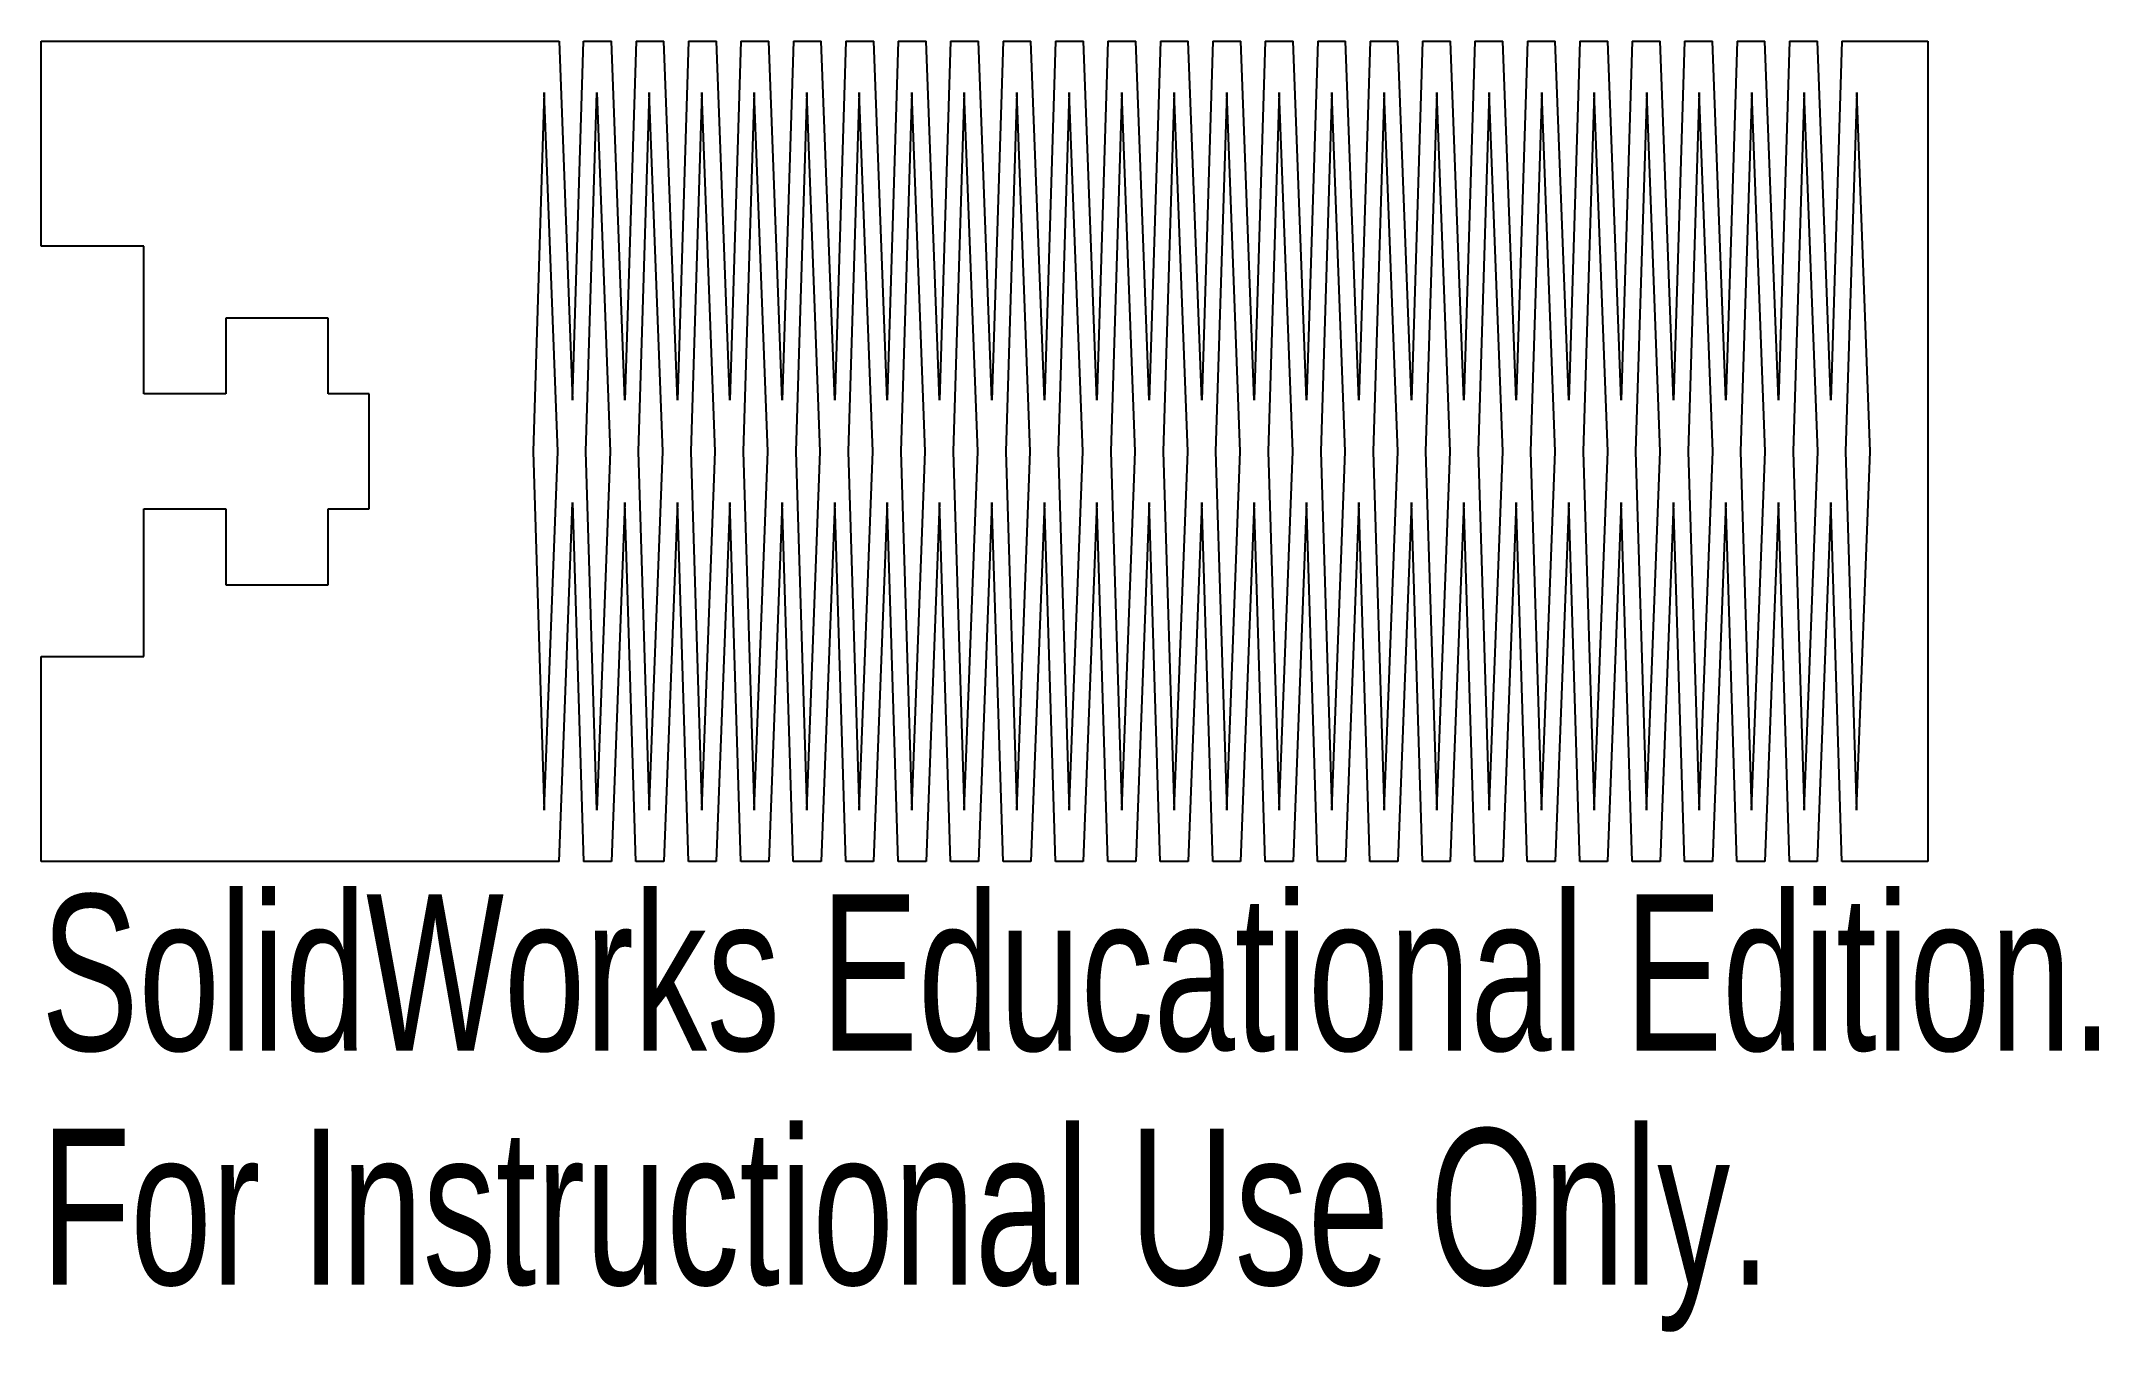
# Model space of a CAD drawing. Header units: millimetres. Extents: x 0 to 63.7, y -14.6 to 25.4.
import ezdxf

# ---------------------------------------------------------------- set-up
doc = ezdxf.new("R2010")
doc.units = ezdxf.units.MM
doc.styles.add('SLDTEXTSTYLE0', font='TXT', dxfattribs={"width": 0.7})

msp = doc.modelspace()

# ---------------------------------------------------------------- linework, layer by layer
at = {"color": 7, "linetype": 'Continuous'}
for p, q in [((0, 19.05), (0, 25.4)), ((0, 25.4), (16.039, 25.4)), ((16.039, 25.4), (16.455, 14.287)), ((16.455, 14.287), (16.799, 25.4)), ((16.799, 25.4), (17.662, 25.4)), ((18.078, 14.287), (17.662, 25.4)), ((18.423, 25.4), (18.078, 14.287)), ((18.423, 25.4), (19.286, 25.4)), ((19.702, 14.287), (19.286, 25.4)), ((20.046, 25.4), (19.702, 14.287)), ((20.046, 25.4), (20.909, 25.4)), ((21.325, 14.287), (20.909, 25.4)), ((21.669, 25.4), (21.325, 14.287)), ((21.669, 25.4), (22.533, 25.4)), ((22.949, 14.287), (22.533, 25.4)), ((23.293, 25.4), (22.949, 14.287)), ((23.293, 25.4), (24.156, 25.4)), ((24.572, 14.287), (24.156, 25.4)), ((24.916, 25.4), (24.572, 14.287)), ((24.916, 25.4), (25.78, 25.4)), ((26.196, 14.287), (25.78, 25.4)), ((26.54, 25.4), (26.196, 14.287)), ((26.54, 25.4), (27.403, 25.4)), ((27.819, 14.287), (27.403, 25.4)), ((28.163, 25.4), (27.819, 14.287)), ((28.163, 25.4), (29.027, 25.4)), ((29.443, 14.287), (29.027, 25.4)), ((29.787, 25.4), (29.443, 14.287)), ((29.787, 25.4), (30.65, 25.4)), ((31.066, 14.287), (30.65, 25.4)), ((31.41, 25.4), (31.066, 14.287)), ((31.41, 25.4), (32.274, 25.4)), ((32.69, 14.287), (32.274, 25.4)), ((33.034, 25.4), (32.69, 14.287)), ((33.034, 25.4), (33.897, 25.4)), ((34.313, 14.287), (33.897, 25.4)), ((34.657, 25.4), (34.313, 14.287)), ((34.657, 25.4), (35.521, 25.4)), ((35.937, 14.287), (35.521, 25.4)), ((36.281, 25.4), (35.937, 14.287)), ((36.281, 25.4), (37.144, 25.4)), ((37.56, 14.287), (37.144, 25.4)), ((37.904, 25.4), (37.56, 14.287)), ((37.904, 25.4), (38.768, 25.4)), ((39.183, 14.287), (38.768, 25.4)), ((39.528, 25.4), (39.183, 14.287)), ((39.528, 25.4), (40.391, 25.4)), ((40.807, 14.287), (40.391, 25.4)), ((41.151, 25.4), (40.807, 14.287)), ((41.151, 25.4), (42.015, 25.4)), ((42.43, 14.287), (42.015, 25.4)), ((42.775, 25.4), (42.43, 14.287)), ((42.775, 25.4), (43.638, 25.4)), ((44.054, 14.287), (43.638, 25.4)), ((44.398, 25.4), (44.054, 14.287)), ((44.398, 25.4), (45.262, 25.4)), ((45.677, 14.287), (45.262, 25.4)), ((46.022, 25.4), (45.677, 14.287)), ((46.022, 25.4), (46.885, 25.4)), ((47.301, 14.287), (46.885, 25.4)), ((47.645, 25.4), (47.301, 14.287)), ((47.645, 25.4), (48.509, 25.4)), ((48.924, 14.287), (48.509, 25.4)), ((49.269, 25.4), (48.924, 14.287)), ((49.269, 25.4), (50.132, 25.4)), ((50.548, 14.287), (50.132, 25.4)), ((50.892, 25.4), (50.548, 14.287)), ((50.892, 25.4), (51.756, 25.4)), ((52.171, 14.287), (51.756, 25.4)), ((52.516, 25.4), (52.171, 14.287)), ((52.516, 25.4), (53.379, 25.4)), ((53.795, 14.287), (53.379, 25.4)), ((54.139, 25.4), (53.795, 14.287)), ((54.139, 25.4), (55.003, 25.4)), ((55.418, 14.287), (55.003, 25.4)), ((55.763, 25.4), (55.418, 14.287)), ((55.763, 25.4), (58.42, 25.4)), ((58.42, 25.4), (58.42, 0)), ((15.581, 23.812), (15.237, 12.7)), ((15.997, 12.7), (15.581, 23.812)), ((16.862, 12.7), (17.207, 23.812)), ((17.207, 23.812), (17.622, 12.7)), ((18.832, 23.812), (18.488, 12.7)), ((19.248, 12.7), (18.832, 23.812)), ((20.458, 23.812), (20.113, 12.7)), ((20.874, 12.7), (20.458, 23.812)), ((22.083, 23.812), (21.739, 12.7)), ((22.499, 12.7), (22.083, 23.812)), ((23.709, 23.812), (23.365, 12.7)), ((24.125, 12.7), (23.709, 23.812)), ((25.335, 23.812), (24.99, 12.7)), ((25.75, 12.7), (25.335, 23.812)), ((26.96, 23.812), (26.616, 12.7)), ((27.376, 12.7), (26.96, 23.812)), ((28.586, 23.812), (28.241, 12.7)), ((29.002, 12.7), (28.586, 23.812)), ((30.211, 23.812), (29.867, 12.7)), ((30.627, 12.7), (30.211, 23.812)), ((31.837, 23.812), (31.493, 12.7)), ((32.253, 12.7), (31.837, 23.812)), ((33.463, 23.812), (33.118, 12.7)), ((33.878, 12.7), (33.463, 23.812)), ((35.088, 23.812), (34.744, 12.7)), ((35.504, 12.7), (35.088, 23.812)), ((36.714, 23.812), (36.369, 12.7)), ((37.13, 12.7), (36.714, 23.812)), ((38.339, 23.812), (37.995, 12.7)), ((38.755, 12.7), (38.339, 23.812)), ((39.965, 23.812), (39.621, 12.7)), ((40.381, 12.7), (39.965, 23.812)), ((41.591, 23.812), (41.246, 12.7)), ((42.006, 12.7), (41.591, 23.812)), ((43.216, 23.812), (42.872, 12.7)), ((43.632, 12.7), (43.216, 23.812)), ((44.842, 23.812), (44.497, 12.7)), ((45.258, 12.7), (44.842, 23.812)), ((46.467, 23.812), (46.123, 12.7)), ((46.883, 12.7), (46.467, 23.812)), ((48.093, 23.812), (47.749, 12.7)), ((48.509, 12.7), (48.093, 23.812)), ((49.719, 23.812), (49.374, 12.7)), ((50.134, 12.7), (49.719, 23.812)), ((51.344, 23.812), (51, 12.7)), ((51.76, 12.7), (51.344, 23.812)), ((52.97, 23.812), (52.625, 12.7)), ((53.386, 12.7), (52.97, 23.812)), ((54.595, 23.812), (54.251, 12.7)), ((55.011, 12.7), (54.595, 23.812)), ((56.221, 23.812), (55.877, 12.7)), ((56.637, 12.7), (56.221, 23.812)), ((3.175, 19.05), (0, 19.05)), ((3.175, 14.478), (3.175, 19.05)), ((8.89, 16.828), (5.715, 16.828)), ((5.715, 16.828), (5.715, 14.478)), ((8.89, 14.478), (8.89, 16.828)), ((5.715, 14.478), (3.175, 14.478)), ((10.16, 14.478), (8.89, 14.478)), ((10.16, 10.922), (10.16, 14.478)), ((15.237, 12.7), (15.578, 1.587)), ((15.578, 1.587), (15.997, 12.7)), ((17.203, 1.587), (16.862, 12.7)), ((17.622, 12.7), (17.203, 1.587)), ((18.488, 12.7), (18.829, 1.587)), ((18.829, 1.587), (19.248, 12.7)), ((20.113, 12.7), (20.454, 1.587)), ((20.454, 1.587), (20.874, 12.7)), ((21.739, 12.7), (22.08, 1.587)), ((22.08, 1.587), (22.499, 12.7)), ((23.365, 12.7), (23.706, 1.587)), ((23.706, 1.587), (24.125, 12.7)), ((24.99, 12.7), (25.331, 1.587)), ((25.331, 1.587), (25.75, 12.7)), ((26.616, 12.7), (26.957, 1.587)), ((26.957, 1.587), (27.376, 12.7)), ((28.241, 12.7), (28.582, 1.587)), ((28.582, 1.587), (29.002, 12.7)), ((29.867, 12.7), (30.208, 1.587)), ((30.208, 1.587), (30.627, 12.7)), ((31.493, 12.7), (31.834, 1.587)), ((31.834, 1.587), (32.253, 12.7)), ((33.118, 12.7), (33.459, 1.587)), ((33.459, 1.587), (33.878, 12.7)), ((34.744, 12.7), (35.085, 1.587)), ((35.085, 1.587), (35.504, 12.7)), ((36.369, 12.7), (36.71, 1.587)), ((36.71, 1.587), (37.13, 12.7)), ((37.995, 12.7), (38.336, 1.587)), ((38.336, 1.587), (38.755, 12.7)), ((39.621, 12.7), (39.962, 1.587)), ((39.962, 1.587), (40.381, 12.7)), ((41.246, 12.7), (41.587, 1.587)), ((41.587, 1.587), (42.006, 12.7)), ((42.872, 12.7), (43.213, 1.587)), ((43.213, 1.587), (43.632, 12.7)), ((44.497, 12.7), (44.838, 1.587)), ((44.838, 1.587), (45.258, 12.7)), ((46.123, 12.7), (46.464, 1.587)), ((46.464, 1.587), (46.883, 12.7)), ((47.749, 12.7), (48.09, 1.587)), ((48.09, 1.587), (48.509, 12.7)), ((49.374, 12.7), (49.715, 1.587)), ((49.715, 1.587), (50.134, 12.7)), ((51, 12.7), (51.341, 1.587)), ((51.341, 1.587), (51.76, 12.7)), ((52.625, 12.7), (52.966, 1.587)), ((52.966, 1.587), (53.386, 12.7)), ((54.251, 12.7), (54.592, 1.587)), ((54.592, 1.587), (55.011, 12.7)), ((55.877, 12.7), (56.218, 1.587)), ((56.218, 1.587), (56.637, 12.7)), ((3.175, 6.35), (3.175, 10.922)), ((3.175, 10.922), (5.715, 10.922)), ((5.715, 10.922), (5.715, 8.572)), ((8.89, 8.572), (8.89, 10.922)), ((8.89, 10.922), (10.16, 10.922)), ((16.036, 0), (16.455, 11.113)), ((16.455, 11.113), (16.796, 0)), ((18.078, 11.113), (17.659, 0)), ((18.419, 0), (18.078, 11.113)), ((19.702, 11.113), (19.283, 0)), ((20.043, 0), (19.702, 11.113)), ((21.325, 11.113), (20.906, 0)), ((21.666, 0), (21.325, 11.113)), ((22.949, 11.113), (22.53, 0)), ((23.29, 0), (22.949, 11.113)), ((24.572, 11.113), (24.153, 0)), ((24.913, 0), (24.572, 11.113)), ((26.196, 11.113), (25.777, 0)), ((26.537, 0), (26.196, 11.113)), ((27.819, 11.113), (27.4, 0)), ((28.16, 0), (27.819, 11.113)), ((29.443, 11.113), (29.023, 0)), ((29.784, 0), (29.443, 11.113)), ((31.066, 11.113), (30.647, 0)), ((31.407, 0), (31.066, 11.113)), ((32.69, 11.113), (32.27, 0)), ((33.031, 0), (32.69, 11.113)), ((34.313, 11.113), (33.894, 0)), ((34.654, 0), (34.313, 11.113)), ((35.937, 11.113), (35.517, 0)), ((36.277, 0), (35.937, 11.113)), ((37.56, 11.113), (37.141, 0)), ((37.901, 0), (37.56, 11.113)), ((39.183, 11.113), (38.764, 0)), ((39.524, 0), (39.183, 11.113)), ((40.807, 11.113), (40.388, 0)), ((41.148, 0), (40.807, 11.113)), ((42.43, 11.113), (42.011, 0)), ((42.771, 0), (42.43, 11.113)), ((44.054, 11.113), (43.635, 0)), ((44.395, 0), (44.054, 11.113)), ((45.677, 11.113), (45.258, 0)), ((46.018, 0), (45.677, 11.113)), ((47.301, 11.113), (46.882, 0)), ((47.642, 0), (47.301, 11.113)), ((48.924, 11.113), (48.505, 0)), ((49.265, 0), (48.924, 11.113)), ((50.548, 11.113), (50.129, 0)), ((50.889, 0), (50.548, 11.113)), ((52.171, 11.113), (51.752, 0)), ((52.512, 0), (52.171, 11.113)), ((53.795, 11.113), (53.376, 0)), ((54.136, 0), (53.795, 11.113)), ((55.418, 11.113), (54.999, 0)), ((55.759, 0), (55.418, 11.113)), ((5.715, 8.572), (8.89, 8.572)), ((0, 0), (0, 6.35)), ((0, 6.35), (3.175, 6.35)), ((16.036, 0), (0, 0)), ((17.659, 0), (16.796, 0)), ((19.283, 0), (18.419, 0)), ((20.906, 0), (20.043, 0)), ((22.53, 0), (21.666, 0)), ((24.153, 0), (23.29, 0)), ((25.777, 0), (24.913, 0)), ((27.4, 0), (26.537, 0)), ((29.023, 0), (28.16, 0)), ((30.647, 0), (29.784, 0)), ((32.27, 0), (31.407, 0)), ((33.894, 0), (33.031, 0)), ((35.517, 0), (34.654, 0)), ((37.141, 0), (36.277, 0)), ((38.764, 0), (37.901, 0)), ((40.388, 0), (39.524, 0)), ((42.011, 0), (41.148, 0)), ((43.635, 0), (42.771, 0)), ((45.258, 0), (44.395, 0)), ((46.882, 0), (46.018, 0)), ((48.505, 0), (47.642, 0)), ((50.129, 0), (49.265, 0)), ((51.752, 0), (50.889, 0)), ((53.376, 0), (52.512, 0)), ((54.999, 0), (54.136, 0)), ((58.42, 0), (55.759, 0))]:
    msp.add_line(p, q, dxfattribs=at)

# ---------------------------------------------------------------- texts
at = {"color": 7, "linetype": 'Continuous', "char_height": 4.83362, "attachment_point": 1, "style": 'SLDTEXTSTYLE0'}
for s, insert in [('SolidWorks Educational Edition.', (0, -1.02)), ('For Instructional Use Only.', (0, -8.27))]:
    msp.add_mtext(s, dxfattribs=dict(at, insert=insert))

doc.saveas('drawing.dxf')
